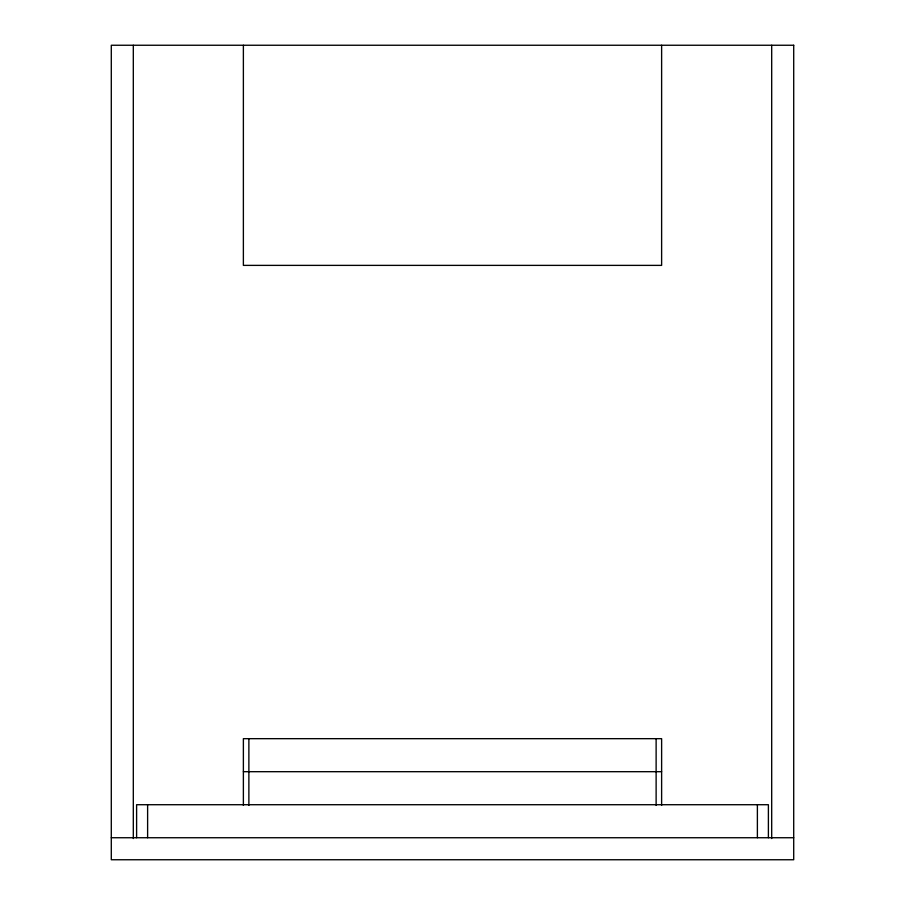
<?xml version="1.0" encoding="UTF-8"?>
<svg xmlns="http://www.w3.org/2000/svg" width="905" height="905" viewBox="0 0 905 905"><rect width="100%" height="100%" fill="white"/><g stroke="black" fill="none" stroke-linecap="round" stroke-linejoin="round"><path stroke-width="1.36" d="M243.377 771.693L661.623 771.693M111.292 837.736L793.708 837.736M771.693 45.25L771.693 838.539M768.39 837.736L768.39 804.715L136.61 804.715L136.61 837.736M757.383 804.715L757.383 837.736M661.623 45.25L661.623 265.38L243.377 265.38L243.377 45.25M661.623 805.416L661.623 738.672L243.377 738.672L243.377 805.416M656.125 738.672L656.125 805.416M248.875 738.672L248.875 805.416M147.617 804.715L147.617 837.736M133.307 45.25L133.307 838.539M793.708 45.25L111.292 45.25L111.292 859.75L793.708 859.75L793.708 45.25"/></g></svg>
